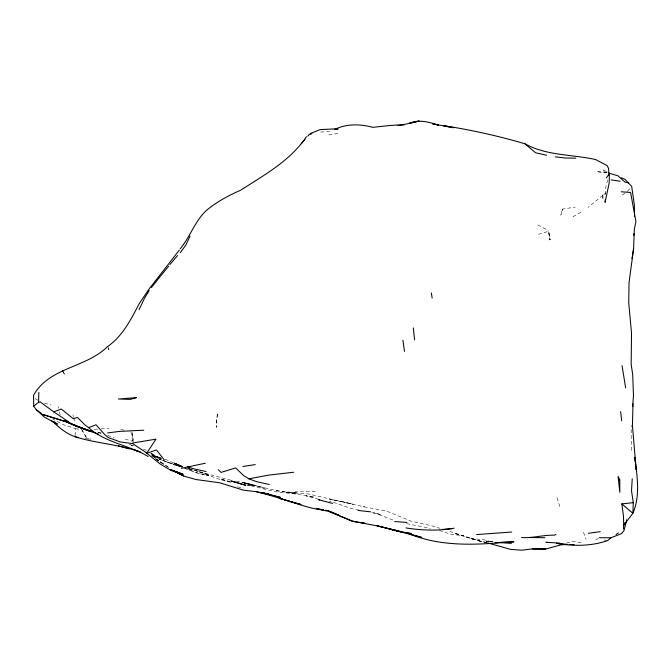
<?xml version="1.0" encoding="UTF-8"?>
<svg xmlns="http://www.w3.org/2000/svg" width="671" height="671" viewBox="0 0 671 671"><rect width="100%" height="100%" fill="white"/><g stroke="black" fill="none" stroke-linecap="round" stroke-linejoin="round"><path stroke-width="0.5" stroke-dasharray="3.35 2.52" d="M631.26 450.4L631.201 425.456M75.11 435.655L75.538 428.652L63.116 424.642L52.38 418.805M605.217 194.607L605.628 187.93L608.018 178.285M133.563 441.577L132.304 431.939L132.564 441.266L125.41 439.237M562.566 208.983L560.847 215.148L562.826 209.033L575.299 207.096M626.236 520.277L627.075 518.624M550.287 239.237L548.953 239.916L550.287 239.237L548.693 231.218L549.943 239.74L548.282 231.386L537.723 234.556M627.477 191.352L630.48 187.796M602.81 195.345L587.955 207.456M603.615 194.733L606.014 192.887M615.911 534.561L620.239 532.019M624.978 193.114L620.113 196.46M615.869 534.452L618.352 532.774M580.969 212.271L572.103 217.152M566.534 543.124L572.22 541.346L581.866 542.831M595.689 539.476L598.524 538.679M328.706 134.896L338.805 133.319M94.242 429.314L98.201 429.046M101.17 428.886L109.096 428.459M320.83 132.019L329.545 131.566M315.378 491.633L294.98 491.86M75.538 428.652L81.703 429.591L87.255 439.019L90.929 439.086L84.345 438.515M276.049 490.727L297.245 492.95L286.173 492.338L307.905 493.89L364.319 506.865L363.036 506.605M492.212 541.791L486.249 541.195L492.455 541.841M607.07 172.749L596.594 171.633L606.81 172.757M492.824 541.832L486.089 541.044L491.189 541.942M604.168 540.08L606.886 540.407M246.869 485.217L252.732 485.938L246.886 484.647M236.158 481.09C253.177 483.934 269.507 490.165 286.685 492.254M98.201 432.384L101.178 432.887M364.152 506.831L386.496 511.059L411.055 521.149L433.575 526.24L440.092 528.337M237.433 486.894L243.263 488.01M98.05 432.661L100.977 433.265L97.966 432.594M318.599 499.308L306.035 495.835L314.54 497.253L285.158 492.187L296.532 494.041L274.892 491.667L246.987 484.722M371.717 512.686L381.497 514.766L373.705 512.61L394.087 520.461M406.584 523.632L430.413 528.312M133.772 445.863L131.18 445.301L133.076 445.762M181.916 467.058L177.161 466.01L162.533 460.415M359.06 510.094C348.685 508.928 339.627 503.502 329.503 501.405M231.151 482.105C215.693 480.184 202.583 470.757 187.175 468.626M486.819 542.654L476.997 540.365L454.359 533.311L463.435 535.793L450.543 534.158L439.413 530.518M120.78 429.465L124.84 430.363M486.701 542.587L476.997 540.365L488.194 543.074M44.538 403.229L50.954 404.848M197.148 470.925L187.536 468.484L194.447 470.388M491.323 541.791L483.69 539.794L470.17 538.318L479.312 541.002L447.851 530.828M159.966 457.664L152.074 455.592L160.587 457.848M231.084 480.268L197.853 471.377L209.268 475.118L195.429 470.665M152.77 455.735L162.449 458.343M181.648 466.68L176.666 465.322L182.168 466.882M160.746 458.184L151.369 455.534M162.902 460.482L182.151 466.857M129.352 444.428L133.11 445.552M230.161 481.803L220.231 478.775L231.16 482.315M465.682 536.892L473.432 539.299M165.2 461.371L182.361 467.066M181.598 466.328L175.181 464.038L182.638 466.454M175.181 464.038L181.933 466.236M176.188 465.062L177.538 465.506M159.773 457.689L150.941 454.535L162.139 459.216L150.648 453.009M187.679 468.14L190.463 469.138L187.192 467.964M143.376 449.117L147.092 450.518M161.946 460.121L154.313 457.228L161.568 459.987M165.108 459.232L182.168 466.521M185.246 468.35L197.048 472.887L208.471 475.773L197.115 472.963L182.973 467.754M107.763 435.353L113.852 437.886M182.101 466.496L174.636 462.99L182.336 466.303M151.47 455.97L154.171 457.169M182.411 467.083L173.898 463.292L182.059 467.31M174.636 462.99L177.823 464.475M155.915 459.3L168.631 467.41M155.857 459.073L165.67 465.498M537.79 224.97L548.215 230.497M37.937 400.226L35.538 398.851L34.045 396.175M155.269 458.511L164.663 464.81M156.242 459.174L159.715 461.354M160.403 461.833L168.639 467.435M150.614 453.126L156.536 457.287L151.227 453.034M606.987 172.254L602.768 169.184L606.106 174.972M62.722 371.516L65.112 375.139L62.68 370.711M81.703 429.591L87.406 439.086M107.645 346.538L109.44 350.681L108.853 350.53L108.249 348.534M583.451 532.279L586.085 539.333M557.039 497.874L560.1 507.192M57.949 406.416L58.419 408.178M59.392 411.893L60.138 414.737M72.938 414.837L73.399 416.792M73.625 417.773L74.556 421.69M130.937 431.713L132.657 440.839M217.37 413.932L216.347 423.703L216.557 427.326L216.28 423.686L217.37 413.932M343.082 501.883L329.36 499.031L353.172 504.248L343.082 501.883M253.084 485.049L242.055 482.558L253.277 485.318L242.147 482.206L251.491 484.839L244.881 482.751L264.5 488.178L253.084 485.049"/><path stroke-width="1.01" d="M54.225 421.765L57.488 424.131L44.169 417.001L36.234 409.587L33.693 406.148L38.583 402.315L38.826 392.317M632.225 478.767L631.528 490.912L633.307 502.663L632.862 513.298L623.711 525.225L623.468 528.983M605.267 199.455L605.074 202.39L609.218 182.814L609.36 173.244L608.823 175.257M633.021 403.791L632.426 425.33L636.15 469.625L635.823 466.538M632.619 406.618L633.466 395.815L632.711 374.636L631.159 364.252L631.52 333.101L628.727 302.806L629.021 282.776L633.6 248.614L634.338 229.063L635.94 221.665L630.581 192.451L621.279 191.78M633.776 235.487L633.944 233.542M631.981 258.57L633.55 249.016M626.563 520.604L624.022 530.509L621.547 533.63L610.904 537.79L607.792 540.507C591.277 546.328 573.638 546.303 556.553 543.351L567.062 544.366M190.069 236.117L185.825 245.066L180.222 252.766M139.073 309.616L144.45 298.352L149.172 290.484M624.969 522.751L623.711 525.225L623.451 515.814L621.849 503.887L633.307 502.663M301.313 143.728L304.995 139.232M180.172 248.84C191.067 235.823 195.747 218.092 209.755 207.733C219.232 200.537 229.767 194.959 240.646 190.237C264.424 174.829 290.258 160.83 306.462 136.674M606.307 178.033L608.924 174.259L608.53 168.27L607.112 165.62L595.529 159.53M151.378 287.624L159.589 277.266M179.274 250.216L149.675 288.195L139.383 303.367C131.055 319.211 122.776 335.953 107.645 346.538L107.268 346.832C85.737 367.993 49.067 367.339 33.55 395.286L33.693 406.148M159.924 276.871L168.639 266.186M169.931 264.542L177.538 255.567M307.721 136.188L309.088 134.67L311.847 133.672M555.974 534.284L554.481 535.173C543.401 534.854 532.615 538.259 521.543 537.58M310.036 133.663L320.084 129.62L337.807 128.74M38.583 402.315L40.168 401.912L53.705 411.826L61.279 409.05L73.24 418.687L77.316 417.354L84.965 424.911L88.622 427.62L96.079 424.768L104.299 434.112L108.174 437.517L120.436 441.988L132.573 443.581L145.062 451.868L159.874 463.795L170.862 470.396L183.082 474.431L176.783 471.898M561.803 544.609L545.783 549.012L532.22 548.928L521.661 550.178L510.765 549.415L488.194 543.074M181.464 468.308L205.393 463.2M405.921 527.934C421.791 530.4 438.238 531.071 454.099 528.194M408.857 123.456L419.149 121.032L408.882 123.472C418.603 119.086 428.794 121.996 438.373 125.041M218.167 469.65L221.111 472.392L235.664 467.905L243.556 475.521L248.874 478.826L268.761 475.11L293.672 472.25M397.978 125.594L408.463 123.565M51.474 420.633C59.358 427.553 67.872 435.588 78.524 437.492M132.514 443.028L155.982 439.144L146.572 453.403L156.452 449.931L164.47 460.163M338.117 129.025L334.359 129.595C346.32 123.59 360.059 123.858 372.715 127.339C383.049 126.333 393.575 124.705 404.101 124.965M242.852 466.462L255.257 464.617M588.324 533.277L600.251 531.675M107.67 432.938L119.505 431.394L143.762 430.186M511.696 532.028L476.578 534.577M442.374 529.436L452.556 528.58M561.828 544.751L566.936 544.449M495.785 542.654L513.969 541.816L495.039 542.688M547.872 542.319L545.984 542.336L559.58 543.074M532.22 548.928L545.783 549.012M599.421 537.689L610.904 537.79M575.861 158.155L565.745 158.054L555.311 156.846M544.919 537.706L530.224 537.538M569.268 544.508L574.049 544.592L572.011 544.508M500.6 542.512L511.503 542.956L500.155 542.587L502.688 542.495C471.369 545.263 438.608 546.001 408.991 533.755L421.816 537.463L399.43 531.558L411.524 533.596L399.664 531.65L391.73 529.645L401.3 531.717L377.085 525.779L386.664 528.127M394.682 521.543L406.978 522.441M358.046 510.413L370.535 511.83M323.43 510.002C308.106 508.677 293.957 502.067 279.178 498.293L300.801 504.449M325.401 510.245L327.373 510.497M319.773 499.895L318.582 499.727L332.59 503.435M611.063 179.87L620.054 181.22M363.514 523.086L365.041 523.355L353.181 521.35L328.413 511.394L316.343 508.568L323.363 509.792M77.66 426.588L89.285 430.874L92.254 431.378M595.303 159.463C571.826 154.305 546.504 155.798 524.898 143.77C498.243 135.911 471.059 129.897 443.59 125.653L453.286 127.716L432.569 123.85L438.289 125.167M608.723 173.043L617.949 175.794L624.936 182.042L628.752 182.915M76.611 426.051L65.758 421.648L42.348 414.376L65.758 421.648L76.779 426.228L64.156 420.423L76.058 426.211L92.204 431.47M353.038 521.292L354.154 521.526M206.123 471.528L193.634 468.803L187.352 466.664M255.777 491.415L280.394 497.379L262.059 492.48L268.199 494.192M91.935 431.26L87.926 430.371L74.54 425.053L86.551 430.119L98.536 434.187M269.339 484.496L256.59 481.677L248.874 478.826M140.826 452.086L134.024 450.04L138 451.055C117.341 444.252 95.425 443.221 74.783 436.704M546.58 155.227L535.617 152.77L524.797 143.737M290.912 501.791L300.902 504.475M387.62 528.354L397.978 531.021L375.651 525.561L351.847 521.141L339.601 515.823M118.373 445.863L129.126 448.874M291.516 501.933L267.477 494.577L255.534 491.608L243.724 490.233L219.719 482.776L196.049 479.539L184.08 476.158L173.034 470.505M180.667 473.575L182.738 474.212L170.233 469.574L182.738 474.212M90.602 431.126L77.517 426.421M77.744 426.588L89.285 430.874M621.229 177.765L624.844 179.224L631.679 186.379L634.363 204.94L634.548 216.297M328.27 510.857L336.33 514.103M328.337 510.891L338.964 515.236L337.211 514.481M41.543 413.688L36.234 409.587M173.135 470.597L183.628 475.848L173.361 470.614M148.182 456.54C129.084 444.99 105.624 442.927 88.622 427.62M68.45 421.682L53.705 411.826M621.849 503.887L632.862 513.298C640.579 495.668 637.022 475.739 634.841 457.278L635.605 464.475M625.649 387.838L622.042 365.653M431.369 292.908L432.132 298.117M402.935 340.18L404.47 351.411M620.641 411.591L621.682 420.751M413.302 327.943L414.619 339.811M62.68 370.711L62.722 371.516M602.692 195.202L602.835 198.331M136.255 397.651L130.359 399.379L118.406 399.01L136.255 397.651M245.611 485.234L231.42 481.057L245.611 485.234M267.897 494.091L269.381 494.619L267.897 494.091M619.778 479.924L618.083 476.343L619.836 492.346L619.778 479.924"/></g></svg>
